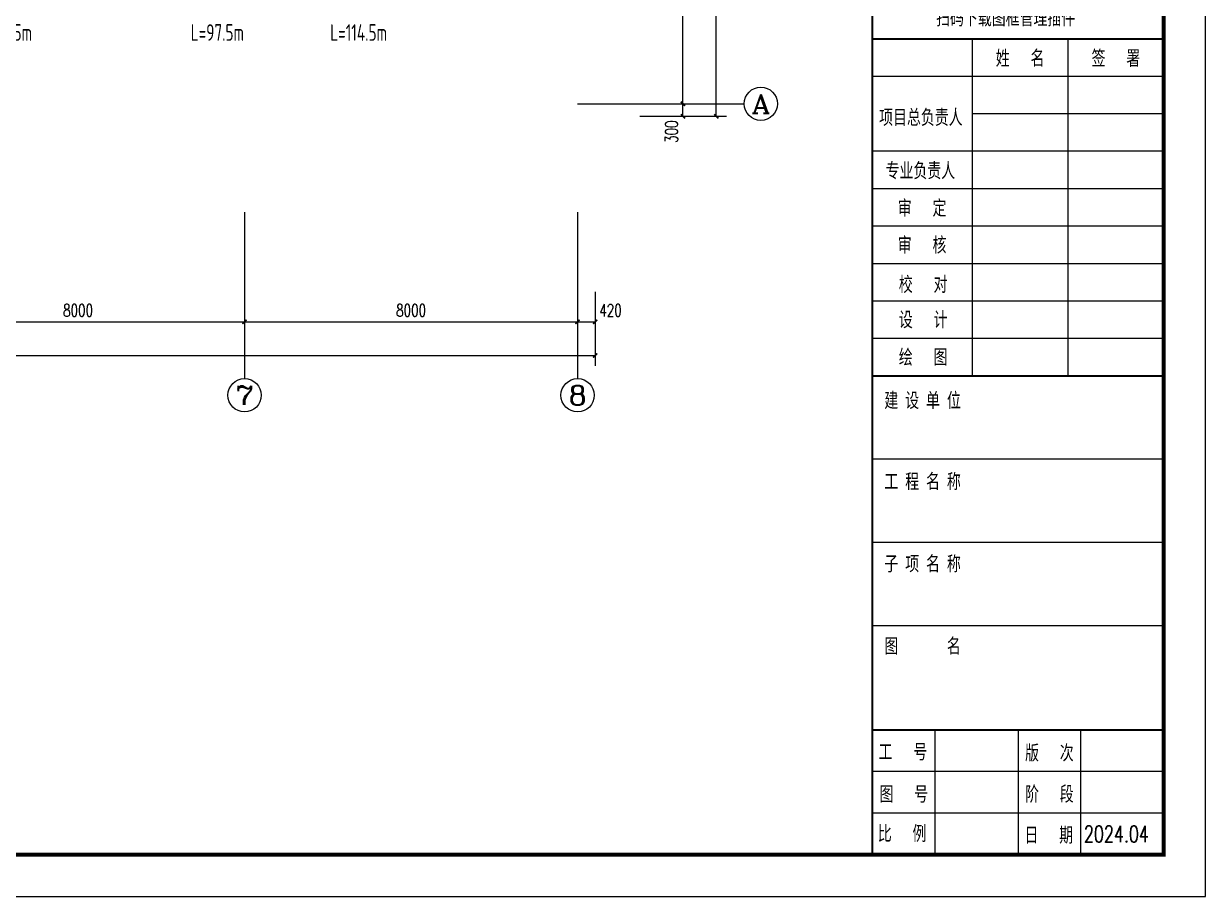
# Model space of a CAD drawing. Extents: x 2430460 to 2514560, y -608375 to -364775.
# Drawn here: x 2486174 to 2514560, y -546975 to -526007 of the extents above; entities that cross this region are included whole.
import ezdxf
from ezdxf.enums import TextEntityAlignment as Align

# ---------------------------------------------------------------- set-up
doc = ezdxf.new("R2018")
doc.units = 0
doc.header["$LTSCALE"] = 1000
doc.header["$MEASUREMENT"] = 0
for name, color, linetype in [('AXIS', 3, 'Continuous'), ('AXIS_TEXT', 7, 'Continuous'), ('PUB_DIM', 3, 'Continuous'), ('TK', 4, 'Continuous')]:
    doc.layers.add(name, color=color, linetype=linetype)
doc.styles.add('26#标准$0$TSSD_REIN', font='Tssdeng.shx', dxfattribs={"width": 0.7, "bigfont": 'tssdchn.shx'})
doc.styles.add('_TCH_AXIS', font='COMPLEX', dxfattribs={"bigfont": 'GBCBIG'})
doc.styles.add('_TCH_DIM_T3', font='SIMPLEX', dxfattribs={"width": 0.705882, "bigfont": 'GBCBIG'})
doc.styles.add('COMPLEX', font='COMPLEX')
doc.styles.add('HZTXT1', font='romans.shx', dxfattribs={"width": 0.7, "bigfont": 'GBHZFS.SHX'})
doc.styles.get("Standard").update_dxf_attribs({"font": 'gbenor.shx', "bigfont": 'gbcbig.shx'})
doc.styles.add('黑体', font='simhei.ttf')
doc.dimstyles.new('_TCH_ARCH&&100', dxfattribs={"dimtxt": 297.5, "dimasz": 100, "dimexe": 250, "dimexo": 300, "dimgap": 126.25, "dimtad": 1, "dimdec": 0, "dimzin": 0, "dimdsep": 46, "dimtxsty": '_TCH_DIM_T3', "dimblk": 'ARCHTICK', "dimcen": 0.09, "dimclrt": 7, "dimazin": 2, "dimtfac": 1, "dimtdec": 0, "dimtix": 1, "dimtmove": 2, "dimatfit": 3, "dimfxl": 30, "dimtolj": 1, "dimtzin": 0, "dimarcsym": 0})

# ---------------------------------------------------------------- blocks, each defined once
blk = doc.blocks.new('_ArchTick')
at = {"color": 0, "linetype": 'ByBlock', "const_width": 0.4}
blk.add_lwpolyline([(-0.5, -0.5), (0.5, 0.5)], dxfattribs=at)
blk = doc.blocks.new('*D62')
at = {"layer": 'Defpoints', "color": 0, "transparency": 16777216}
for p in [(22696, -1494), (24029, -1494), (22696, -7494)]:
    blk.add_point(p, dxfattribs=at)
at = {"layer": 'PUB_DIM', "color": 0, "lineweight": -2, "transparency": 16777216}
for p, q in [((22996, -1494), (24279, -1494)), ((24029, -7494), (24029, -1494)), ((22996, -7494), (24279, -7494))]:
    blk.add_line(p, q, dxfattribs=at)
at = {"layer": 'PUB_DIM', "color": 0, "lineweight": -2, "transparency": 16777216, "xscale": 100, "yscale": 100, "zscale": 100}
for p, rotation in [((24029, -1494), 90), ((24029, -7494), 270)]:
    blk.add_blockref('_ArchTick', p, dxfattribs=dict(at, rotation=rotation))
at = {"layer": 'PUB_DIM', "color": 7, "transparency": 16777216, "insert": (23754, -4494), "char_height": 297.5, "attachment_point": 5, "rotation": 90, "style": '_TCH_DIM_T3'}
blk.add_mtext('\\A1;6000', dxfattribs=at)
blk = doc.blocks.new('*D63')
at = {"layer": 'Defpoints', "color": 0, "transparency": 16777216}
for p in [(22696, -7494), (24029, -7494), (22696, -7794)]:
    blk.add_point(p, dxfattribs=at)
at = {"layer": 'PUB_DIM', "color": 0, "lineweight": -2, "transparency": 16777216}
for p, q in [((22996, -7494), (24279, -7494)), ((24029, -7794), (24029, -7494)), ((22996, -7794), (24279, -7794))]:
    blk.add_line(p, q, dxfattribs=at)
at = {"layer": 'PUB_DIM', "color": 0, "lineweight": -2, "transparency": 16777216, "xscale": 100, "yscale": 100, "zscale": 100}
for p, rotation in [((24029, -7494), 90), ((24029, -7794), 270)]:
    blk.add_blockref('_ArchTick', p, dxfattribs=dict(at, rotation=rotation))
at = {"layer": 'PUB_DIM', "color": 7, "transparency": 16777216, "insert": (23754, -8164), "char_height": 297.5, "attachment_point": 5, "rotation": 90, "style": '_TCH_DIM_T3'}
blk.add_mtext('\\A1;300', dxfattribs=at)
blk = doc.blocks.new('*D64')
at = {"layer": 'Defpoints', "color": 0, "transparency": 16777216}
for p in [(23637, 22926), (24828, 22926), (23637, -7794)]:
    blk.add_point(p, dxfattribs=at)
at = {"layer": 'PUB_DIM', "color": 0, "lineweight": -2, "transparency": 16777216}
for p, q in [((23937, 22926), (25078, 22926)), ((24828, -7794), (24828, 22926)), ((23937, -7794), (25078, -7794))]:
    blk.add_line(p, q, dxfattribs=at)
at = {"layer": 'PUB_DIM', "color": 0, "lineweight": -2, "transparency": 16777216, "xscale": 100, "yscale": 100, "zscale": 100}
for p, rotation in [((24828, 22926), 90), ((24828, -7794), 270)]:
    blk.add_blockref('_ArchTick', p, dxfattribs=dict(at, rotation=rotation))
at = {"layer": 'PUB_DIM', "color": 7, "transparency": 16777216, "insert": (24553, 7566), "char_height": 297.5, "attachment_point": 5, "rotation": 90, "style": '_TCH_DIM_T3'}
blk.add_mtext('\\A1;30720', dxfattribs=at)
blk = doc.blocks.new('*D79')
at = {"layer": 'Defpoints', "color": 0, "transparency": 16777216}
for p in [(5499, -11715), (13499, -11715), (13499, -12732)]:
    blk.add_point(p, dxfattribs=at)
at = {"layer": 'PUB_DIM', "color": 0, "lineweight": -2, "transparency": 16777216}
for p, q in [((5499, -12015), (5499, -12982)), ((13499, -12015), (13499, -12982)), ((5499, -12732), (13499, -12732))]:
    blk.add_line(p, q, dxfattribs=at)
at = {"layer": 'PUB_DIM', "color": 0, "lineweight": -2, "transparency": 16777216, "xscale": 100, "yscale": 100, "zscale": 100, "rotation": 180}
blk.add_blockref('_ArchTick', (5499, -12732), dxfattribs=at)
at = {"layer": 'PUB_DIM', "color": 0, "lineweight": -2, "transparency": 16777216, "xscale": 100, "yscale": 100, "zscale": 100}
blk.add_blockref('_ArchTick', (13499, -12732), dxfattribs=at)
at = {"layer": 'PUB_DIM', "color": 7, "transparency": 16777216, "insert": (9499, -12457), "char_height": 297.5, "attachment_point": 5, "style": '_TCH_DIM_T3'}
blk.add_mtext('\\A1;8000', dxfattribs=at)
blk = doc.blocks.new('*D80')
at = {"layer": 'Defpoints', "color": 0, "transparency": 16777216}
for p in [(13499, -11715), (21499, -11715), (21499, -12732)]:
    blk.add_point(p, dxfattribs=at)
at = {"layer": 'PUB_DIM', "color": 0, "lineweight": -2, "transparency": 16777216}
for p, q in [((13499, -12015), (13499, -12982)), ((21499, -12015), (21499, -12982)), ((13499, -12732), (21499, -12732))]:
    blk.add_line(p, q, dxfattribs=at)
at = {"layer": 'PUB_DIM', "color": 0, "lineweight": -2, "transparency": 16777216, "xscale": 100, "yscale": 100, "zscale": 100, "rotation": 180}
blk.add_blockref('_ArchTick', (13499, -12732), dxfattribs=at)
at = {"layer": 'PUB_DIM', "color": 0, "lineweight": -2, "transparency": 16777216, "xscale": 100, "yscale": 100, "zscale": 100}
blk.add_blockref('_ArchTick', (21499, -12732), dxfattribs=at)
at = {"layer": 'PUB_DIM', "color": 7, "transparency": 16777216, "insert": (17499, -12457), "char_height": 297.5, "attachment_point": 5, "style": '_TCH_DIM_T3'}
blk.add_mtext('\\A1;8000', dxfattribs=at)
blk = doc.blocks.new('*D81')
at = {"layer": 'Defpoints', "color": 0, "transparency": 16777216}
for p in [(21499, -11715), (21919, -11715), (21919, -12732)]:
    blk.add_point(p, dxfattribs=at)
at = {"layer": 'PUB_DIM', "color": 0, "lineweight": -2, "transparency": 16777216}
for p, q in [((21499, -12015), (21499, -12982)), ((21919, -12015), (21919, -12982)), ((21499, -12732), (21919, -12732))]:
    blk.add_line(p, q, dxfattribs=at)
at = {"layer": 'PUB_DIM', "color": 0, "lineweight": -2, "transparency": 16777216, "xscale": 100, "yscale": 100, "zscale": 100, "rotation": 180}
blk.add_blockref('_ArchTick', (21499, -12732), dxfattribs=at)
at = {"layer": 'PUB_DIM', "color": 0, "lineweight": -2, "transparency": 16777216, "xscale": 100, "yscale": 100, "zscale": 100}
blk.add_blockref('_ArchTick', (21919, -12732), dxfattribs=at)
at = {"layer": 'PUB_DIM', "color": 7, "transparency": 16777216, "insert": (22289, -12457), "char_height": 297.5, "attachment_point": 5, "style": '_TCH_DIM_T3'}
blk.add_mtext('\\A1;420', dxfattribs=at)
blk = doc.blocks.new('*D82')
at = {"layer": 'Defpoints', "color": 0, "transparency": 16777216}
for p in [(-34921, -12497), (21919, -12497), (21919, -13539)]:
    blk.add_point(p, dxfattribs=at)
at = {"layer": 'PUB_DIM', "color": 0, "lineweight": -2, "transparency": 16777216}
for p, q in [((-34921, -12797), (-34921, -13789)), ((21919, -12797), (21919, -13789)), ((-34921, -13539), (21919, -13539))]:
    blk.add_line(p, q, dxfattribs=at)
at = {"layer": 'PUB_DIM', "color": 0, "lineweight": -2, "transparency": 16777216, "xscale": 100, "yscale": 100, "zscale": 100, "rotation": 180}
blk.add_blockref('_ArchTick', (-34921, -13539), dxfattribs=at)
at = {"layer": 'PUB_DIM', "color": 0, "lineweight": -2, "transparency": 16777216, "xscale": 100, "yscale": 100, "zscale": 100}
blk.add_blockref('_ArchTick', (21919, -13539), dxfattribs=at)
at = {"layer": 'PUB_DIM', "color": 7, "transparency": 16777216, "insert": (-6501, -13264), "char_height": 297.5, "attachment_point": 5, "style": '_TCH_DIM_T3'}
blk.add_mtext('\\A1;56840', dxfattribs=at)
blk = doc.blocks.new('*D173')
at = {"layer": 'Defpoints', "color": 0, "transparency": 16777216}
for p in [(22696, -1494), (24029, -1494), (22696, -7494)]:
    blk.add_point(p, dxfattribs=at)
at = {"layer": 'PUB_DIM', "color": 0, "lineweight": -2, "transparency": 16777216}
for p, q in [((22996, -1494), (24279, -1494)), ((24029, -7494), (24029, -1494)), ((22996, -7494), (24279, -7494))]:
    blk.add_line(p, q, dxfattribs=at)
at = {"layer": 'PUB_DIM', "color": 0, "lineweight": -2, "transparency": 16777216, "xscale": 100, "yscale": 100, "zscale": 100}
for p, rotation in [((24029, -1494), 90), ((24029, -7494), 270)]:
    blk.add_blockref('_ArchTick', p, dxfattribs=dict(at, rotation=rotation))
at = {"layer": 'PUB_DIM', "color": 7, "transparency": 16777216, "insert": (23754, -4494), "char_height": 297.5, "attachment_point": 5, "rotation": 90, "style": '_TCH_DIM_T3'}
blk.add_mtext('\\A1;6000', dxfattribs=at)
blk = doc.blocks.new('*D174')
at = {"layer": 'Defpoints', "color": 0, "transparency": 16777216}
for p in [(22696, -7494), (24029, -7494), (22696, -7794)]:
    blk.add_point(p, dxfattribs=at)
at = {"layer": 'PUB_DIM', "color": 0, "lineweight": -2, "transparency": 16777216}
for p, q in [((22996, -7494), (24279, -7494)), ((24029, -7794), (24029, -7494)), ((22996, -7794), (24279, -7794))]:
    blk.add_line(p, q, dxfattribs=at)
at = {"layer": 'PUB_DIM', "color": 0, "lineweight": -2, "transparency": 16777216, "xscale": 100, "yscale": 100, "zscale": 100}
for p, rotation in [((24029, -7494), 90), ((24029, -7794), 270)]:
    blk.add_blockref('_ArchTick', p, dxfattribs=dict(at, rotation=rotation))
at = {"layer": 'PUB_DIM', "color": 7, "transparency": 16777216, "insert": (23754, -8164), "char_height": 297.5, "attachment_point": 5, "rotation": 90, "style": '_TCH_DIM_T3'}
blk.add_mtext('\\A1;300', dxfattribs=at)
blk = doc.blocks.new('*D175')
at = {"layer": 'Defpoints', "color": 0, "transparency": 16777216}
for p in [(23637, 22926), (24828, 22926), (23637, -7794)]:
    blk.add_point(p, dxfattribs=at)
at = {"layer": 'PUB_DIM', "color": 0, "lineweight": -2, "transparency": 16777216}
for p, q in [((23937, 22926), (25078, 22926)), ((24828, -7794), (24828, 22926)), ((23937, -7794), (25078, -7794))]:
    blk.add_line(p, q, dxfattribs=at)
at = {"layer": 'PUB_DIM', "color": 0, "lineweight": -2, "transparency": 16777216, "xscale": 100, "yscale": 100, "zscale": 100}
for p, rotation in [((24828, 22926), 90), ((24828, -7794), 270)]:
    blk.add_blockref('_ArchTick', p, dxfattribs=dict(at, rotation=rotation))
at = {"layer": 'PUB_DIM', "color": 7, "transparency": 16777216, "insert": (24553, 7566), "char_height": 297.5, "attachment_point": 5, "rotation": 90, "style": '_TCH_DIM_T3'}
blk.add_mtext('\\A1;30720', dxfattribs=at)
blk = doc.blocks.new('*D190')
at = {"layer": 'Defpoints', "color": 0, "transparency": 16777216}
for p in [(5499, -11715), (13499, -11715), (13499, -12732)]:
    blk.add_point(p, dxfattribs=at)
at = {"layer": 'PUB_DIM', "color": 0, "lineweight": -2, "transparency": 16777216}
for p, q in [((5499, -12015), (5499, -12982)), ((13499, -12015), (13499, -12982)), ((5499, -12732), (13499, -12732))]:
    blk.add_line(p, q, dxfattribs=at)
at = {"layer": 'PUB_DIM', "color": 0, "lineweight": -2, "transparency": 16777216, "xscale": 100, "yscale": 100, "zscale": 100, "rotation": 180}
blk.add_blockref('_ArchTick', (5499, -12732), dxfattribs=at)
at = {"layer": 'PUB_DIM', "color": 0, "lineweight": -2, "transparency": 16777216, "xscale": 100, "yscale": 100, "zscale": 100}
blk.add_blockref('_ArchTick', (13499, -12732), dxfattribs=at)
at = {"layer": 'PUB_DIM', "color": 7, "transparency": 16777216, "insert": (9499, -12457), "char_height": 297.5, "attachment_point": 5, "style": '_TCH_DIM_T3'}
blk.add_mtext('\\A1;8000', dxfattribs=at)
blk = doc.blocks.new('*D191')
at = {"layer": 'Defpoints', "color": 0, "transparency": 16777216}
for p in [(13499, -11715), (21499, -11715), (21499, -12732)]:
    blk.add_point(p, dxfattribs=at)
at = {"layer": 'PUB_DIM', "color": 0, "lineweight": -2, "transparency": 16777216}
for p, q in [((13499, -12015), (13499, -12982)), ((21499, -12015), (21499, -12982)), ((13499, -12732), (21499, -12732))]:
    blk.add_line(p, q, dxfattribs=at)
at = {"layer": 'PUB_DIM', "color": 0, "lineweight": -2, "transparency": 16777216, "xscale": 100, "yscale": 100, "zscale": 100, "rotation": 180}
blk.add_blockref('_ArchTick', (13499, -12732), dxfattribs=at)
at = {"layer": 'PUB_DIM', "color": 0, "lineweight": -2, "transparency": 16777216, "xscale": 100, "yscale": 100, "zscale": 100}
blk.add_blockref('_ArchTick', (21499, -12732), dxfattribs=at)
at = {"layer": 'PUB_DIM', "color": 7, "transparency": 16777216, "insert": (17499, -12457), "char_height": 297.5, "attachment_point": 5, "style": '_TCH_DIM_T3'}
blk.add_mtext('\\A1;8000', dxfattribs=at)
blk = doc.blocks.new('*D192')
at = {"layer": 'Defpoints', "color": 0, "transparency": 16777216}
for p in [(21499, -11715), (21919, -11715), (21919, -12732)]:
    blk.add_point(p, dxfattribs=at)
at = {"layer": 'PUB_DIM', "color": 0, "lineweight": -2, "transparency": 16777216}
for p, q in [((21499, -12015), (21499, -12982)), ((21919, -12015), (21919, -12982)), ((21499, -12732), (21919, -12732))]:
    blk.add_line(p, q, dxfattribs=at)
at = {"layer": 'PUB_DIM', "color": 0, "lineweight": -2, "transparency": 16777216, "xscale": 100, "yscale": 100, "zscale": 100, "rotation": 180}
blk.add_blockref('_ArchTick', (21499, -12732), dxfattribs=at)
at = {"layer": 'PUB_DIM', "color": 0, "lineweight": -2, "transparency": 16777216, "xscale": 100, "yscale": 100, "zscale": 100}
blk.add_blockref('_ArchTick', (21919, -12732), dxfattribs=at)
at = {"layer": 'PUB_DIM', "color": 7, "transparency": 16777216, "insert": (22289, -12457), "char_height": 297.5, "attachment_point": 5, "style": '_TCH_DIM_T3'}
blk.add_mtext('\\A1;420', dxfattribs=at)
blk = doc.blocks.new('*D193')
at = {"layer": 'Defpoints', "color": 0, "transparency": 16777216}
for p in [(-34921, -12497), (21919, -12497), (21919, -13539)]:
    blk.add_point(p, dxfattribs=at)
at = {"layer": 'PUB_DIM', "color": 0, "lineweight": -2, "transparency": 16777216}
for p, q in [((-34921, -12797), (-34921, -13789)), ((21919, -12797), (21919, -13789)), ((-34921, -13539), (21919, -13539))]:
    blk.add_line(p, q, dxfattribs=at)
at = {"layer": 'PUB_DIM', "color": 0, "lineweight": -2, "transparency": 16777216, "xscale": 100, "yscale": 100, "zscale": 100, "rotation": 180}
blk.add_blockref('_ArchTick', (-34921, -13539), dxfattribs=at)
at = {"layer": 'PUB_DIM', "color": 0, "lineweight": -2, "transparency": 16777216, "xscale": 100, "yscale": 100, "zscale": 100}
blk.add_blockref('_ArchTick', (21919, -13539), dxfattribs=at)
at = {"layer": 'PUB_DIM', "color": 7, "transparency": 16777216, "insert": (-6501, -13264), "char_height": 297.5, "attachment_point": 5, "style": '_TCH_DIM_T3'}
blk.add_mtext('\\A1;56840', dxfattribs=at)
blk = doc.blocks.new('*D284')
at = {"layer": 'Defpoints', "color": 0, "transparency": 16777216}
for p in [(22696, -1494), (24029, -1494), (22696, -7494)]:
    blk.add_point(p, dxfattribs=at)
at = {"layer": 'PUB_DIM', "color": 0, "lineweight": -2, "transparency": 16777216}
for p, q in [((22996, -1494), (24279, -1494)), ((24029, -7494), (24029, -1494)), ((22996, -7494), (24279, -7494))]:
    blk.add_line(p, q, dxfattribs=at)
at = {"layer": 'PUB_DIM', "color": 0, "lineweight": -2, "transparency": 16777216, "xscale": 100, "yscale": 100, "zscale": 100}
for p, rotation in [((24029, -1494), 90), ((24029, -7494), 270)]:
    blk.add_blockref('_ArchTick', p, dxfattribs=dict(at, rotation=rotation))
at = {"layer": 'PUB_DIM', "color": 7, "transparency": 16777216, "insert": (23754, -4494), "char_height": 297.5, "attachment_point": 5, "rotation": 90, "style": '_TCH_DIM_T3'}
blk.add_mtext('\\A1;6000', dxfattribs=at)
blk = doc.blocks.new('*D285')
at = {"layer": 'Defpoints', "color": 0, "transparency": 16777216}
for p in [(22696, -7494), (24029, -7494), (22696, -7794)]:
    blk.add_point(p, dxfattribs=at)
at = {"layer": 'PUB_DIM', "color": 0, "lineweight": -2, "transparency": 16777216}
for p, q in [((22996, -7494), (24279, -7494)), ((24029, -7794), (24029, -7494)), ((22996, -7794), (24279, -7794))]:
    blk.add_line(p, q, dxfattribs=at)
at = {"layer": 'PUB_DIM', "color": 0, "lineweight": -2, "transparency": 16777216, "xscale": 100, "yscale": 100, "zscale": 100}
for p, rotation in [((24029, -7494), 90), ((24029, -7794), 270)]:
    blk.add_blockref('_ArchTick', p, dxfattribs=dict(at, rotation=rotation))
at = {"layer": 'PUB_DIM', "color": 7, "transparency": 16777216, "insert": (23754, -8164), "char_height": 297.5, "attachment_point": 5, "rotation": 90, "style": '_TCH_DIM_T3'}
blk.add_mtext('\\A1;300', dxfattribs=at)
blk = doc.blocks.new('*D286')
at = {"layer": 'Defpoints', "color": 0, "transparency": 16777216}
for p in [(23637, 22926), (24828, 22926), (23637, -7794)]:
    blk.add_point(p, dxfattribs=at)
at = {"layer": 'PUB_DIM', "color": 0, "lineweight": -2, "transparency": 16777216}
for p, q in [((23937, 22926), (25078, 22926)), ((24828, -7794), (24828, 22926)), ((23937, -7794), (25078, -7794))]:
    blk.add_line(p, q, dxfattribs=at)
at = {"layer": 'PUB_DIM', "color": 0, "lineweight": -2, "transparency": 16777216, "xscale": 100, "yscale": 100, "zscale": 100}
for p, rotation in [((24828, 22926), 90), ((24828, -7794), 270)]:
    blk.add_blockref('_ArchTick', p, dxfattribs=dict(at, rotation=rotation))
at = {"layer": 'PUB_DIM', "color": 7, "transparency": 16777216, "insert": (24553, 7566), "char_height": 297.5, "attachment_point": 5, "rotation": 90, "style": '_TCH_DIM_T3'}
blk.add_mtext('\\A1;30720', dxfattribs=at)
blk = doc.blocks.new('*D301')
at = {"layer": 'Defpoints', "color": 0, "transparency": 16777216}
for p in [(5499, -11715), (13499, -11715), (13499, -12732)]:
    blk.add_point(p, dxfattribs=at)
at = {"layer": 'PUB_DIM', "color": 0, "lineweight": -2, "transparency": 16777216}
for p, q in [((5499, -12015), (5499, -12982)), ((13499, -12015), (13499, -12982)), ((5499, -12732), (13499, -12732))]:
    blk.add_line(p, q, dxfattribs=at)
at = {"layer": 'PUB_DIM', "color": 0, "lineweight": -2, "transparency": 16777216, "xscale": 100, "yscale": 100, "zscale": 100, "rotation": 180}
blk.add_blockref('_ArchTick', (5499, -12732), dxfattribs=at)
at = {"layer": 'PUB_DIM', "color": 0, "lineweight": -2, "transparency": 16777216, "xscale": 100, "yscale": 100, "zscale": 100}
blk.add_blockref('_ArchTick', (13499, -12732), dxfattribs=at)
at = {"layer": 'PUB_DIM', "color": 7, "transparency": 16777216, "insert": (9499, -12457), "char_height": 297.5, "attachment_point": 5, "style": '_TCH_DIM_T3'}
blk.add_mtext('\\A1;8000', dxfattribs=at)
blk = doc.blocks.new('*D302')
at = {"layer": 'Defpoints', "color": 0, "transparency": 16777216}
for p in [(13499, -11715), (21499, -11715), (21499, -12732)]:
    blk.add_point(p, dxfattribs=at)
at = {"layer": 'PUB_DIM', "color": 0, "lineweight": -2, "transparency": 16777216}
for p, q in [((13499, -12015), (13499, -12982)), ((21499, -12015), (21499, -12982)), ((13499, -12732), (21499, -12732))]:
    blk.add_line(p, q, dxfattribs=at)
at = {"layer": 'PUB_DIM', "color": 0, "lineweight": -2, "transparency": 16777216, "xscale": 100, "yscale": 100, "zscale": 100, "rotation": 180}
blk.add_blockref('_ArchTick', (13499, -12732), dxfattribs=at)
at = {"layer": 'PUB_DIM', "color": 0, "lineweight": -2, "transparency": 16777216, "xscale": 100, "yscale": 100, "zscale": 100}
blk.add_blockref('_ArchTick', (21499, -12732), dxfattribs=at)
at = {"layer": 'PUB_DIM', "color": 7, "transparency": 16777216, "insert": (17499, -12457), "char_height": 297.5, "attachment_point": 5, "style": '_TCH_DIM_T3'}
blk.add_mtext('\\A1;8000', dxfattribs=at)
blk = doc.blocks.new('*D303')
at = {"layer": 'Defpoints', "color": 0, "transparency": 16777216}
for p in [(21499, -11715), (21919, -11715), (21919, -12732)]:
    blk.add_point(p, dxfattribs=at)
at = {"layer": 'PUB_DIM', "color": 0, "lineweight": -2, "transparency": 16777216}
for p, q in [((21499, -12015), (21499, -12982)), ((21919, -12015), (21919, -12982)), ((21499, -12732), (21919, -12732))]:
    blk.add_line(p, q, dxfattribs=at)
at = {"layer": 'PUB_DIM', "color": 0, "lineweight": -2, "transparency": 16777216, "xscale": 100, "yscale": 100, "zscale": 100, "rotation": 180}
blk.add_blockref('_ArchTick', (21499, -12732), dxfattribs=at)
at = {"layer": 'PUB_DIM', "color": 0, "lineweight": -2, "transparency": 16777216, "xscale": 100, "yscale": 100, "zscale": 100}
blk.add_blockref('_ArchTick', (21919, -12732), dxfattribs=at)
at = {"layer": 'PUB_DIM', "color": 7, "transparency": 16777216, "insert": (22289, -12457), "char_height": 297.5, "attachment_point": 5, "style": '_TCH_DIM_T3'}
blk.add_mtext('\\A1;420', dxfattribs=at)
blk = doc.blocks.new('*D304')
at = {"layer": 'Defpoints', "color": 0, "transparency": 16777216}
for p in [(-34921, -12497), (21919, -12497), (21919, -13539)]:
    blk.add_point(p, dxfattribs=at)
at = {"layer": 'PUB_DIM', "color": 0, "lineweight": -2, "transparency": 16777216}
for p, q in [((-34921, -12797), (-34921, -13789)), ((21919, -12797), (21919, -13789)), ((-34921, -13539), (21919, -13539))]:
    blk.add_line(p, q, dxfattribs=at)
at = {"layer": 'PUB_DIM', "color": 0, "lineweight": -2, "transparency": 16777216, "xscale": 100, "yscale": 100, "zscale": 100, "rotation": 180}
blk.add_blockref('_ArchTick', (-34921, -13539), dxfattribs=at)
at = {"layer": 'PUB_DIM', "color": 0, "lineweight": -2, "transparency": 16777216, "xscale": 100, "yscale": 100, "zscale": 100}
blk.add_blockref('_ArchTick', (21919, -13539), dxfattribs=at)
at = {"layer": 'PUB_DIM', "color": 7, "transparency": 16777216, "insert": (-6501, -13264), "char_height": 297.5, "attachment_point": 5, "style": '_TCH_DIM_T3'}
blk.add_mtext('\\A1;56840', dxfattribs=at)
blk = doc.blocks.new('*D468')
at = {"layer": 'Defpoints', "color": 0, "transparency": 16777216}
for p in [(22696, -1494), (24029, -1494), (22696, -7494)]:
    blk.add_point(p, dxfattribs=at)
at = {"layer": 'PUB_DIM', "color": 0, "lineweight": -2, "transparency": 16777216}
for p, q in [((22996, -1494), (24279, -1494)), ((24029, -7494), (24029, -1494)), ((22996, -7494), (24279, -7494))]:
    blk.add_line(p, q, dxfattribs=at)
at = {"layer": 'PUB_DIM', "color": 0, "lineweight": -2, "transparency": 16777216, "xscale": 100, "yscale": 100, "zscale": 100}
for p, rotation in [((24029, -1494), 90), ((24029, -7494), 270)]:
    blk.add_blockref('_ArchTick', p, dxfattribs=dict(at, rotation=rotation))
at = {"layer": 'PUB_DIM', "color": 7, "transparency": 16777216, "insert": (23754, -4494), "char_height": 297.5, "attachment_point": 5, "rotation": 90, "style": '_TCH_DIM_T3'}
blk.add_mtext('\\A1;6000', dxfattribs=at)
blk = doc.blocks.new('*D469')
at = {"layer": 'Defpoints', "color": 0, "transparency": 16777216}
for p in [(22696, -7494), (24029, -7494), (22696, -7794)]:
    blk.add_point(p, dxfattribs=at)
at = {"layer": 'PUB_DIM', "color": 0, "lineweight": -2, "transparency": 16777216}
for p, q in [((22996, -7494), (24279, -7494)), ((24029, -7794), (24029, -7494)), ((22996, -7794), (24279, -7794))]:
    blk.add_line(p, q, dxfattribs=at)
at = {"layer": 'PUB_DIM', "color": 0, "lineweight": -2, "transparency": 16777216, "xscale": 100, "yscale": 100, "zscale": 100}
for p, rotation in [((24029, -7494), 90), ((24029, -7794), 270)]:
    blk.add_blockref('_ArchTick', p, dxfattribs=dict(at, rotation=rotation))
at = {"layer": 'PUB_DIM', "color": 7, "transparency": 16777216, "insert": (23754, -8164), "char_height": 297.5, "attachment_point": 5, "rotation": 90, "style": '_TCH_DIM_T3'}
blk.add_mtext('\\A1;300', dxfattribs=at)
blk = doc.blocks.new('*D470')
at = {"layer": 'Defpoints', "color": 0, "transparency": 16777216}
for p in [(23637, 22926), (24828, 22926), (23637, -7794)]:
    blk.add_point(p, dxfattribs=at)
at = {"layer": 'PUB_DIM', "color": 0, "lineweight": -2, "transparency": 16777216}
for p, q in [((23937, 22926), (25078, 22926)), ((24828, -7794), (24828, 22926)), ((23937, -7794), (25078, -7794))]:
    blk.add_line(p, q, dxfattribs=at)
at = {"layer": 'PUB_DIM', "color": 0, "lineweight": -2, "transparency": 16777216, "xscale": 100, "yscale": 100, "zscale": 100}
for p, rotation in [((24828, 22926), 90), ((24828, -7794), 270)]:
    blk.add_blockref('_ArchTick', p, dxfattribs=dict(at, rotation=rotation))
at = {"layer": 'PUB_DIM', "color": 7, "transparency": 16777216, "insert": (24553, 7566), "char_height": 297.5, "attachment_point": 5, "rotation": 90, "style": '_TCH_DIM_T3'}
blk.add_mtext('\\A1;30720', dxfattribs=at)
blk = doc.blocks.new('*D485')
at = {"layer": 'Defpoints', "color": 0, "transparency": 16777216}
for p in [(5499, -11715), (13499, -11715), (13499, -12732)]:
    blk.add_point(p, dxfattribs=at)
at = {"layer": 'PUB_DIM', "color": 0, "lineweight": -2, "transparency": 16777216}
for p, q in [((5499, -12015), (5499, -12982)), ((13499, -12015), (13499, -12982)), ((5499, -12732), (13499, -12732))]:
    blk.add_line(p, q, dxfattribs=at)
at = {"layer": 'PUB_DIM', "color": 0, "lineweight": -2, "transparency": 16777216, "xscale": 100, "yscale": 100, "zscale": 100, "rotation": 180}
blk.add_blockref('_ArchTick', (5499, -12732), dxfattribs=at)
at = {"layer": 'PUB_DIM', "color": 0, "lineweight": -2, "transparency": 16777216, "xscale": 100, "yscale": 100, "zscale": 100}
blk.add_blockref('_ArchTick', (13499, -12732), dxfattribs=at)
at = {"layer": 'PUB_DIM', "color": 7, "transparency": 16777216, "insert": (9499, -12457), "char_height": 297.5, "attachment_point": 5, "style": '_TCH_DIM_T3'}
blk.add_mtext('\\A1;8000', dxfattribs=at)
blk = doc.blocks.new('*D486')
at = {"layer": 'Defpoints', "color": 0, "transparency": 16777216}
for p in [(13499, -11715), (21499, -11715), (21499, -12732)]:
    blk.add_point(p, dxfattribs=at)
at = {"layer": 'PUB_DIM', "color": 0, "lineweight": -2, "transparency": 16777216}
for p, q in [((13499, -12015), (13499, -12982)), ((21499, -12015), (21499, -12982)), ((13499, -12732), (21499, -12732))]:
    blk.add_line(p, q, dxfattribs=at)
at = {"layer": 'PUB_DIM', "color": 0, "lineweight": -2, "transparency": 16777216, "xscale": 100, "yscale": 100, "zscale": 100, "rotation": 180}
blk.add_blockref('_ArchTick', (13499, -12732), dxfattribs=at)
at = {"layer": 'PUB_DIM', "color": 0, "lineweight": -2, "transparency": 16777216, "xscale": 100, "yscale": 100, "zscale": 100}
blk.add_blockref('_ArchTick', (21499, -12732), dxfattribs=at)
at = {"layer": 'PUB_DIM', "color": 7, "transparency": 16777216, "insert": (17499, -12457), "char_height": 297.5, "attachment_point": 5, "style": '_TCH_DIM_T3'}
blk.add_mtext('\\A1;8000', dxfattribs=at)
blk = doc.blocks.new('*D487')
at = {"layer": 'Defpoints', "color": 0, "transparency": 16777216}
for p in [(21499, -11715), (21919, -11715), (21919, -12732)]:
    blk.add_point(p, dxfattribs=at)
at = {"layer": 'PUB_DIM', "color": 0, "lineweight": -2, "transparency": 16777216}
for p, q in [((21499, -12015), (21499, -12982)), ((21919, -12015), (21919, -12982)), ((21499, -12732), (21919, -12732))]:
    blk.add_line(p, q, dxfattribs=at)
at = {"layer": 'PUB_DIM', "color": 0, "lineweight": -2, "transparency": 16777216, "xscale": 100, "yscale": 100, "zscale": 100, "rotation": 180}
blk.add_blockref('_ArchTick', (21499, -12732), dxfattribs=at)
at = {"layer": 'PUB_DIM', "color": 0, "lineweight": -2, "transparency": 16777216, "xscale": 100, "yscale": 100, "zscale": 100}
blk.add_blockref('_ArchTick', (21919, -12732), dxfattribs=at)
at = {"layer": 'PUB_DIM', "color": 7, "transparency": 16777216, "insert": (22289, -12457), "char_height": 297.5, "attachment_point": 5, "style": '_TCH_DIM_T3'}
blk.add_mtext('\\A1;420', dxfattribs=at)
blk = doc.blocks.new('*D488')
at = {"layer": 'Defpoints', "color": 0, "transparency": 16777216}
for p in [(-34921, -12497), (21919, -12497), (21919, -13539)]:
    blk.add_point(p, dxfattribs=at)
at = {"layer": 'PUB_DIM', "color": 0, "lineweight": -2, "transparency": 16777216}
for p, q in [((-34921, -12797), (-34921, -13789)), ((21919, -12797), (21919, -13789)), ((-34921, -13539), (21919, -13539))]:
    blk.add_line(p, q, dxfattribs=at)
at = {"layer": 'PUB_DIM', "color": 0, "lineweight": -2, "transparency": 16777216, "xscale": 100, "yscale": 100, "zscale": 100, "rotation": 180}
blk.add_blockref('_ArchTick', (-34921, -13539), dxfattribs=at)
at = {"layer": 'PUB_DIM', "color": 0, "lineweight": -2, "transparency": 16777216, "xscale": 100, "yscale": 100, "zscale": 100}
blk.add_blockref('_ArchTick', (21919, -13539), dxfattribs=at)
at = {"layer": 'PUB_DIM', "color": 7, "transparency": 16777216, "insert": (-6501, -13264), "char_height": 297.5, "attachment_point": 5, "style": '_TCH_DIM_T3'}
blk.add_mtext('\\A1;56840', dxfattribs=at)
blk = doc.blocks.new('_AXISO')
blk.add_circle((0, 0), 0.5)
at = {"layer": 'AXIS_TEXT', "style": 'COMPLEX', "width": 1.041667}
blk.add_attdef('A', text='', height=0.56, dxfattribs=at).set_placement((-0.25, -0.28), (0.25, -0.28), align=Align.FIT)
blk = doc.blocks.new('*U544')
at = {"color": 3}
blk.add_lwpolyline([(-84100, 0), (0, 0), (0, 59400), (-84100, 59400)], close=True, dxfattribs=at)
at = {"color": 3, "const_width": 100}
blk.add_lwpolyline([(-81600, 1000), (-1000, 1000), (-1000, 58400), (-81600, 58400)], close=True, dxfattribs=at)
at = {"layer": 'TK', "color": 2}
for p, q in [((-5600, 20600), (-5600, 12500)), ((-3300, 20600), (-3300, 12500)), ((-1000, 19700), (-8000, 19700)), ((-1000, 18800), (-5600, 18800)), ((-1000, 17900), (-8000, 17900)), ((-1000, 17000), (-8000, 17000)), ((-1000, 16100), (-8000, 16100)), ((-1000, 15200), (-8000, 15200)), ((-1000, 14300), (-8000, 14300)), ((-1000, 13400), (-8000, 13400)), ((-1000, 12500), (-8000, 12500)), ((-1000, 10500), (-8000, 10500)), ((-1000, 8500), (-8000, 8500)), ((-1000, 6500), (-8000, 6500)), ((-1000, 4000), (-8000, 4000)), ((-6500, 4000), (-6500, 1000)), ((-4500, 4000), (-4500, 1000)), ((-3000, 4000), (-3000, 1000)), ((-1000, 3000), (-8000, 3000)), ((-1000, 2000), (-8000, 2000))]:
    blk.add_line(p, q, dxfattribs=at)
at = {"layer": 'TK', "color": 2, "const_width": 50, "flags": 128}
for points in [[(-8000, 41000), (-8000, 1000)], [(-1000, 20600), (-8000, 20600)], [(-1000, 12500), (-8000, 12500)], [(-1000, 4000), (-8000, 4000)]]:
    blk.add_lwpolyline(points, dxfattribs=at)
at = {"layer": 'TK', "color": 1, "ltscale": 0.6, "style": '黑体', "width": 0.7}
blk.add_text('扫码下载图框管理插件', height=350, dxfattribs=at).set_placement((-6468, 20938))
at = {"layer": 'TK', "color": 2, "ltscale": 0.6, "style": '黑体', "width": 0.7}
for s, p in [('姓   名', (-4450, 20150)), ('签   署', (-2150, 20150))]:
    blk.add_text(s, height=350, dxfattribs=at).set_placement(p, align=Align.MIDDLE)
for s, p in [('项目总负责人', (-7837, 18547)), ('专业负责人', (-7681, 17267)), ('审   定', (-7388, 16367)), ('审   核', (-7388, 15481)), ('校   对', (-7363, 14533)), ('设   计', (-7363, 13685)), ('绘   图', (-7363, 12785)), ('建 设 单 位', (-7711, 11745)), ('工 程 名 称', (-7711, 9798)), ('子 项 名 称', (-7711, 7822)), ('图       名', (-7711, 5845)), ('工   号', (-7850, 3303)), ('版   次', (-4331, 3278)), ('图   号', (-7827, 2289)), ('阶   段', (-4331, 2289)), ('比   例', (-7868, 1342)), ('日   期', (-4346, 1303))]:
    blk.add_text(s, height=350, dxfattribs=at).set_placement(p)
at = {"layer": 'TK', "color": 4, "style": 'HZTXT1'}
for tag, height, width, p in [('项目负责1', 400, 0.6, (-4500, 19196)), ('项目负责2', 400, 0.6, (-4500, 18296)), ('专责', 400, 0.6, (-4500, 17396)), ('审定', 400, 0.6, (-4500, 16496)), ('审核', 400, 0.6, (-4500, 15596)), ('校对', 400, 0.6, (-4500, 14696)), ('设计', 400, 0.6, (-4500, 13796)), ('绘图', 400, 0.6, (-4500, 12896)), ('建设单位', 450, 0.6, (-4500, 11050)), ('工号', 400, 0.5, (-5501, 3507)), ('版次', 400, 0.7, (-2138, 3498)), ('阶段', 400, 0.7, (-2138, 2498)), ('比例', 400, 0.7, (-5491, 1513)), ('日期', 400, 0.7, (-2138, 1498))]:
    blk.add_attdef(tag, text='', height=height, dxfattribs=dict(at, width=width)).set_placement(p, align=Align.MIDDLE)
at = {"layer": 'TK', "color": 1, "lineweight": -3, "style": 'HZTXT1', "width": 0.6}
blk.add_attdef('工程名称', text='', height=450, dxfattribs=at).set_placement((-4500, 9050), align=Align.MIDDLE)
at = {"layer": 'TK', "color": 4, "lineweight": -3, "style": 'HZTXT1', "width": 0.6}
blk.add_attdef('子项名称', text='', height=450, dxfattribs=at).set_placement((-4500, 7050), align=Align.MIDDLE)
at = {"layer": 'TK', "color": 1, "lineweight": -3, "width": 0.6, "flags": 104}
blk.add_attdef('图名', text='', height=400, dxfattribs=at).set_placement((-4558, 4958), align=Align.MIDDLE_CENTER)
at = {"layer": 'TK', "color": 1, "style": 'HZTXT1', "width": 0.7}
blk.add_attdef('图号', text='', height=400, dxfattribs=at).set_placement((-5491, 2513), align=Align.MIDDLE)
blk = doc.blocks.new('A$C67117B41')
at = {"layer": 'AXIS'}
for p, q in [((21499.1, -7493.8), (25499.1, -7493.8)), ((13499.1, -10097.6), (13499.1, -14097.6)), ((21499.1, -10097.6), (21499.1, -14097.6))]:
    blk.add_line(p, q, dxfattribs=at)
ref = blk.add_blockref('_AXISO', (25899.1, -7493.8), dxfattribs=dict(at, xscale=800, yscale=800, zscale=800))
ref.add_attrib('A', 'A', dxfattribs={"layer": 'AXIS_TEXT', "height": 452.5, "style": '_TCH_AXIS', "width": 1.166667}).set_placement((25672.9, -7720), (26125.4, -7720), align=Align.FIT)
ref = blk.add_blockref('_AXISO', (13499.1, -14497.6), dxfattribs=dict(at, xscale=800, yscale=800, zscale=800))
ref.add_attrib('A', '7', dxfattribs={"layer": 'AXIS_TEXT', "height": 452.5, "style": '_TCH_AXIS', "width": 1.5}).set_placement((13272.9, -14723.9), (13725.4, -14723.9), align=Align.FIT)
ref = blk.add_blockref('_AXISO', (21499.1, -14497.6), dxfattribs=dict(at, xscale=800, yscale=800, zscale=800))
ref.add_attrib('A', '8', dxfattribs={"layer": 'AXIS_TEXT', "height": 452.5, "style": '_TCH_AXIS', "width": 1.5}).set_placement((21272.9, -14723.9), (21725.4, -14723.9), align=Align.FIT)
at = {"layer": 'PUB_DIM'}
for p1, p2, distance, picture, middle in [((23637.4, -7793.8), (23637.4, 22926.2), -1190.9, '*D64', (24553.4, 7566.2)), ((23637.4, -7793.8), (23637.4, 22926.2), -1190.9, '*D175', (24553.4, 7566.2)), ((23637.4, -7793.8), (23637.4, 22926.2), -1190.9, '*D286', (24553.4, 7566.2)), ((23637.4, -7793.8), (23637.4, 22926.2), -1190.9, '*D470', (24553.4, 7566.2)), ((22696.4, -7493.8), (22696.4, -1493.8), -1332.2, '*D62', (23753.5, -4493.8)), ((22696.4, -7493.8), (22696.4, -1493.8), -1332.2, '*D173', (23753.5, -4493.8)), ((22696.4, -7493.8), (22696.4, -1493.8), -1332.2, '*D284', (23753.5, -4493.8)), ((22696.4, -7493.8), (22696.4, -1493.8), -1332.2, '*D468', (23753.5, -4493.8)), ((5499.1, -11715.2), (13499.1, -11715.2), -1017, '*D79', (9499.1, -12457.2)), ((5499.1, -11715.2), (13499.1, -11715.2), -1017, '*D190', (9499.1, -12457.2)), ((5499.1, -11715.2), (13499.1, -11715.2), -1017, '*D301', (9499.1, -12457.2)), ((5499.1, -11715.2), (13499.1, -11715.2), -1017, '*D485', (9499.1, -12457.2)), ((13499.1, -11715.2), (21499.1, -11715.2), -1017, '*D80', (17499.1, -12457.2)), ((13499.1, -11715.2), (21499.1, -11715.2), -1017, '*D191', (17499.1, -12457.2)), ((13499.1, -11715.2), (21499.1, -11715.2), -1017, '*D302', (17499.1, -12457.2)), ((13499.1, -11715.2), (21499.1, -11715.2), -1017, '*D486', (17499.1, -12457.2)), ((-34920.9, -12496.5), (21919.1, -12496.5), -1042.6, '*D82', (-6500.9, -13264.1)), ((-34920.9, -12496.5), (21919.1, -12496.5), -1042.6, '*D193', (-6500.9, -13264.1)), ((-34920.9, -12496.5), (21919.1, -12496.5), -1042.6, '*D304', (-6500.9, -13264.1)), ((-34920.9, -12496.5), (21919.1, -12496.5), -1042.6, '*D488', (-6500.9, -13264.1))]:
    dim = blk.add_aligned_dim(p1=p1, p2=p2, distance=distance, dimstyle='_TCH_ARCH&&100', dxfattribs=at)
    dim.commit()
    dim.dimension.update_dxf_attribs({"geometry": picture, "text_midpoint": middle})
for base, p1, p2, angle, picture, middle in [((24028.5, -7493.8), (22696.4, -7793.8), (22696.4, -7493.8), 90, '*D63', (23753.5, -8163.8)), ((24028.5, -7493.8), (22696.4, -7793.8), (22696.4, -7493.8), 90, '*D174', (23753.5, -8163.8)), ((24028.5, -7493.8), (22696.4, -7793.8), (22696.4, -7493.8), 90, '*D285', (23753.5, -8163.8)), ((24028.5, -7493.8), (22696.4, -7793.8), (22696.4, -7493.8), 90, '*D469', (23753.5, -8163.8)), ((21919.1, -12732.2), (21499.1, -11715.2), (21919.1, -11715.2), 0, '*D81', (22289.1, -12457.2)), ((21919.1, -12732.2), (21499.1, -11715.2), (21919.1, -11715.2), 0, '*D192', (22289.1, -12457.2)), ((21919.1, -12732.2), (21499.1, -11715.2), (21919.1, -11715.2), 0, '*D303', (22289.1, -12457.2)), ((21919.1, -12732.2), (21499.1, -11715.2), (21919.1, -11715.2), 0, '*D487', (22289.1, -12457.2))]:
    dim = blk.add_linear_dim(base=base, p1=p1, p2=p2, angle=angle, dimstyle='_TCH_ARCH&&100', dxfattribs=at)
    dim.commit()
    dim.dimension.update_dxf_attribs({"geometry": picture, "text_midpoint": middle, "dimtype": 129})

msp = doc.modelspace()

# ---------------------------------------------------------------- block references
ref = msp.add_blockref('*U544', (2514560.4, -546974.9))
ref.add_attrib('日期', '2024.04', dxfattribs={"layer": 'TK', "color": 4, "height": 400, "style": 'HZTXT1', "width": 0.7}).set_placement((2512422.3, -545476.5), align=Align.MIDDLE)
lines = msp.add_mtext('\\W0.6000;', dxfattribs={"layer": 'TK', "color": 1, "lineweight": -3, "insert": (2510001.9, -542017.2), "char_height": 2.5, "attachment_point": 1})
ref.add_attrib('图名', '', (2510001.9, -542017.2), dxfattribs={"flags": 104}).embed_mtext(lines)
msp.add_blockref('A$C67117B41', (2477982.9, -520439.4))

# ---------------------------------------------------------------- texts
at = {"char_height": 400, "width": 1509.222, "attachment_point": 7, "style": '26#标准$0$TSSD_REIN'}
for s, insert in [('L=105.5m', (2484967.5, -526420)), ('L=97.5m', (2490186.1, -526420)), ('L=114.5m', (2493537.7, -526420))]:
    msp.add_mtext(s, dxfattribs=dict(at, insert=insert))

doc.saveas('drawing.dxf')
